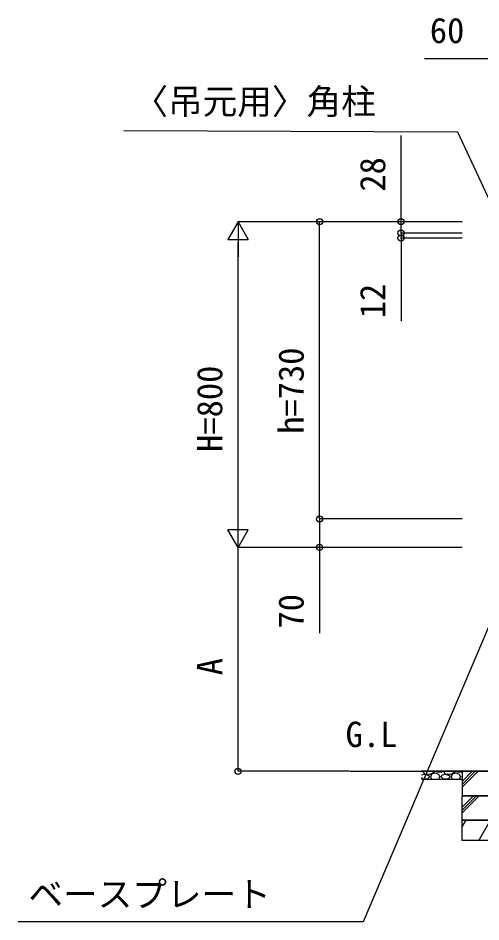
# Model space of a CAD drawing. Units: millimetres, scale not verified. Extents: x -4375 to 4375, y -6502 to 6475.
# Drawn here: x -2249 to -1113, y -122 to 2098 of the extents above; entities that cross this region are included whole.
import ezdxf
from ezdxf.enums import TextEntityAlignment as Align

# ---------------------------------------------------------------- set-up
doc = ezdxf.new("R2010")
doc.units = ezdxf.units.MM
doc.header["$LTSCALE"] = 30
for name, color, linetype in [('0-1_USER1', 3, 'Continuous'), ('0-3_YKK_A1', 4, 'Continuous'), ('0-4_YKK_D', 6, 'Continuous')]:
    doc.layers.add(name, color=color, linetype=linetype)
doc.styles.add('ＭＳ ゴシック', font='')
doc.styles.get('ＭＳ ゴシック').set_extended_font_data('MS Gothic')

msp = doc.modelspace()

# ---------------------------------------------------------------- linework, layer by layer
at = {"layer": '0-3_YKK_A1'}
for p, q in [((-1435, 248.2), (1119.5, 248.2)), ((-1159, 248.2), (-1259, 248.2)), ((-1259, 247.67), (-1258.31, 248.2)), ((-1254.42, 247.63), (-1253.9, 248.2)), ((-1250.86, 241.53), (-1254.42, 247.63)), ((-1227.5, 246.1), (-1238.16, 240.52)), ((-1233.08, 242.04), (-1224.96, 244.58)), ((-1226.9, 248.2), (-1227.5, 246.1)), ((-1224.96, 244.58), (-1216.83, 241.53)), ((-1221.56, 248.2), (-1220.89, 246.61)), ((-1220.89, 246.61), (-1210.22, 246.1)), ((-1210.22, 246.1), (-1207.51, 248.2)), ((-1203.62, 247.63), (-1203.1, 248.2)), ((-1200.06, 241.53), (-1203.62, 247.63)), ((-1176.7, 246.1), (-1187.36, 240.52)), ((-1182.28, 242.04), (-1174.16, 244.58)), ((-1176.1, 248.2), (-1176.7, 246.1)), ((-1174.16, 244.58), (-1166.03, 241.53)), ((-1170.76, 248.2), (-1170.09, 246.61)), ((-1170.09, 246.61), (-1159.42, 246.1)), ((-1159.42, 246.1), (-1159, 246.43)), ((-1159, 223.16), (-1133.96, 248.2)), ((-1159, 216.08), (-1126.88, 248.2)), ((-1159, 209.01), (-1119.81, 248.2)), ((-1249.85, 240.01), (-1259, 239.04)), ((-1255.44, 228.83), (-1259, 232.72)), ((-1159, 228.2), (-1259, 228.2)), ((-1243.75, 229.85), (-1255.44, 228.83)), ((-1238.16, 240.52), (-1250.86, 241.53)), ((-1239.69, 237.47), (-1249.85, 240.01)), ((-1239.18, 234.93), (-1243.75, 229.85)), ((-1239.18, 234.93), (-1239.69, 237.47)), ((-1236.64, 234.93), (-1233.76, 228.2)), ((-1236.13, 234.93), (-1233.08, 242.04)), ((-1216.83, 241.53), (-1213.78, 234.93)), ((-1216.18, 228.2), (-1213.78, 234.93)), ((-1210.22, 234.93), (-1208.7, 238.99)), ((-1204.64, 228.83), (-1210.22, 234.93)), ((-1199.05, 240.01), (-1208.7, 238.99)), ((-1192.95, 229.85), (-1204.64, 228.83)), ((-1187.36, 240.52), (-1200.06, 241.53)), ((-1188.89, 237.47), (-1199.05, 240.01)), ((-1188.38, 234.93), (-1192.95, 229.85)), ((-1188.38, 234.93), (-1188.89, 237.47)), ((-1185.84, 234.93), (-1182.96, 228.2)), ((-1185.33, 234.93), (-1182.28, 242.04)), ((-1166.03, 241.53), (-1162.98, 234.93)), ((-1165.38, 228.2), (-1162.98, 234.93)), ((-1159.42, 234.93), (-1159, 236.06)), ((-1159, 234.47), (-1159.42, 234.93)), ((-859, 188.2), (-1159, 188.2)), ((-1159, 160.09), (-1130.89, 188.2)), ((-1159, 153.02), (-1123.82, 188.2)), ((-1159, 145.95), (-1116.75, 188.2)), ((-1159, 111.66), (-1149.45, 128.2)), ((-1159, 118.37), (-1157.06, 115.02)), ((-1118.28, 78.2), (-1089.41, 128.2))]:
    msp.add_line(p, q, dxfattribs=at)
for points in [[(-859, 248.2), (-1159, 248.2), (-1159, 188.2), (-859, 188.2)], [(-1159, 128.2), (-859, 128.2), (-859, 78.2), (-1159, 78.2)]]:
    msp.add_lwpolyline(points, close=True, dxfattribs=at)
for points in [[(-859, 188.2), (-1159, 188.2), (-859, 188.2)], [(-1159, 188.2), (-859, 188.2), (-1159, 188.2)], [(-1159, 188.2), (-859, 188.2), (-1159, 188.2)], [(-1159, 188.2), (-859, 188.2), (-1159, 188.2)], [(-1159, 188.2), (-859, 188.2), (-1159, 188.2)], [(-859, 188.2), (-1159, 188.2), (-859, 188.2)], [(-859, 188.2), (-859, 128.2), (-1159, 128.2), (-1159, 188.2)]]:
    msp.add_lwpolyline(points, dxfattribs=at)
at = {"layer": '0-4_YKK_D'}
for p, q in [((-1309, 1598.2), (-1309, 1809.76)), ((-1309, 1570.2), (-1309, 1600.2)), ((-1709, 1598.2), (-1734, 1554.9)), ((-1159, 1598.2), (-1710, 1598.2)), ((-1709, 1598.2), (-1684, 1554.9)), ((-1709, 1598.2), (-1709, 1511.6)), ((-1159, 1598.2), (-1510, 1598.2)), ((-1509, 868.2), (-1509, 1598.2)), ((-1159, 1598.2), (-1310, 1598.2)), ((-1309, 1570.2), (-1309, 1598.2)), ((-1734, 1554.9), (-1684, 1554.9)), ((-1159, 1570.2), (-1310, 1570.2)), ((-1159, 1570.2), (-1310, 1570.2)), ((-1159, 1558.2), (-1310, 1558.2)), ((-1309, 1570.2), (-1309, 1540.2)), ((-1309, 1570.2), (-1309, 1558.2)), ((-1309, 1558.2), (-1309, 1353.88)), ((-1709, 848.2), (-1709, 1548.2)), ((-1709, 798.2), (-1709, 884.8)), ((-1159, 868.2), (-1510.09, 868.2)), ((-1159, 868.2), (-1510, 868.2)), ((-1709, 798.2), (-1734, 841.5)), ((-1684, 841.5), (-1734, 841.5)), ((-1709, 798.2), (-1684, 841.5)), ((-1159, 798.2), (-1710, 798.2)), ((-1159, 798.2), (-1710, 798.2)), ((-1709, 248.2), (-1709, 798.2)), ((-1159, 798.2), (-1510.09, 798.2)), ((-1436, 248.2), (-1710, 248.2))]:
    msp.add_line(p, q, dxfattribs=at)
for points in [[(-979, 1998.2), (-1039, 1998.2), (-1251.53, 1998.2)], [(-1019.5, 1497.23), (-1169.17, 1818.2), (-1989.38, 1821.73)], [(-1509.09, 868.2), (-1509.09, 798.2), (-1509.09, 587.12)], [(-1009, 803.2), (-1401.64, -121.8), (-2249.04, -121.8)]]:
    msp.add_lwpolyline(points, dxfattribs=at)
for centre in [(-1509, 1598.2), (-1309, 1598.2), (-1309, 1570.2), (-1309, 1570.2), (-1309, 1558.2), (-1509.09, 868.2), (-1509, 868.2), (-1509.09, 798.2), (-1709, 248.2)]:
    msp.add_circle(centre, 7.5, dxfattribs=at)

# ---------------------------------------------------------------- texts
at = {"layer": '0-1_USER1', "style": 'ＭＳ ゴシック'}
msp.add_text('G.L', height=62.32, dxfattribs=at).set_placement((-1445.18, 289.2), align=Align.BOTTOM_LEFT)
at = {"layer": '0-4_YKK_D', "style": 'ＭＳ ゴシック'}
for s, p in [('60', (-1238.29, 2018.2)), ('〈吊元用〉角柱', (-1965.99, 1843.66)), ('ベースプレート', (-2223.69, -103.43))]:
    msp.add_text(s, height=62.32, dxfattribs=at).set_placement(p, align=Align.BOTTOM_LEFT)
for s, p in [('28', (-1329, 1671.92)), ('12', (-1329, 1360.84)), ('h=730', (-1529, 1077.21)), ('H=800', (-1729, 1032.79)), ('70', (-1529.09, 598.91)), ('A', (-1729, 484.08))]:
    msp.add_text(s, height=62.32, rotation=90, dxfattribs=at).set_placement(p, align=Align.BOTTOM_LEFT)

doc.saveas('drawing.dxf')
